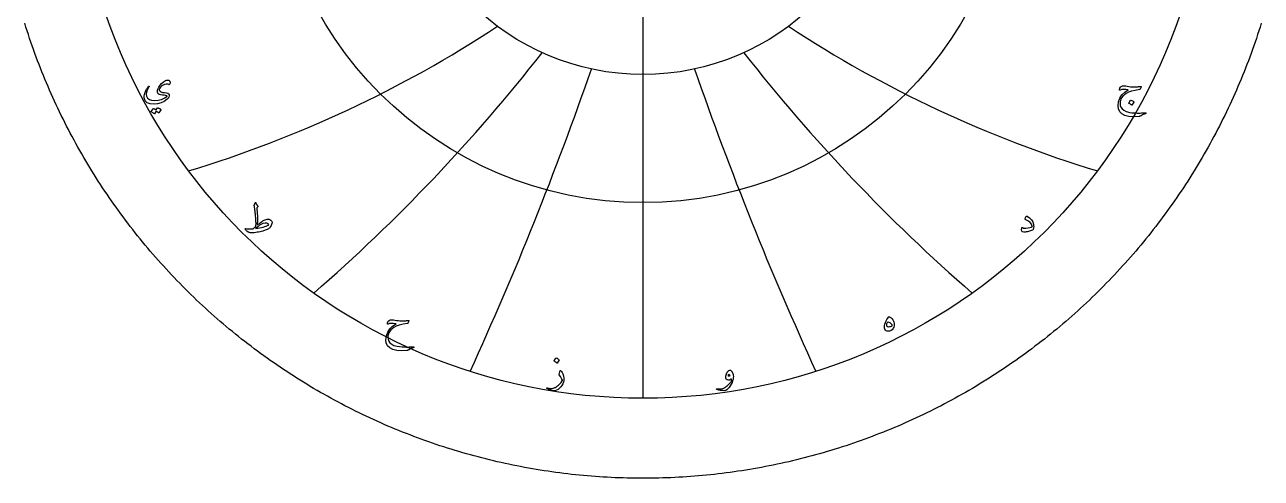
# Model space of a CAD drawing. Header units: millimetres. Extents: x -68 to 68, y -68 to 70.
# Drawn here: x -65.4 to 65.4, y -68.5 to -20.4 of the extents above; entities that cross this region are included whole.
import ezdxf

# ---------------------------------------------------------------- set-up
doc = ezdxf.new("R2010")
doc.units = ezdxf.units.MM
for name, color, linetype in [('CUT_OUTER', 1, 'Continuous'), ('ENGRAVE', 7, 'Continuous'), ('TEXT', 5, 'Continuous')]:
    doc.layers.add(name, color=color, linetype=linetype)

msp = doc.modelspace()

# ---------------------------------------------------------------- linework, layer by layer
at = {"layer": 'CUT_OUTER'}
msp.add_lwpolyline([(65.4033, -20.2789), (65.2776, -20.6799), (65.1495, -21.08), (65.0189, -21.4794), (64.8859, -21.8779), (64.7505, -22.2756), (64.6126, -22.6725), (64.4722, -23.0685), (64.3295, -23.4637), (64.1843, -23.858), (64.0367, -24.2513), (63.8867, -24.6438), (63.7343, -25.0354), (63.5795, -25.4259), (63.4222, -25.8156), (63.2627, -26.2042), (63.1007, -26.5919), (62.9363, -26.9786), (62.7696, -27.3643), (62.6005, -27.7489), (62.4291, -28.1325), (62.2553, -28.515), (62.0791, -28.8965), (61.9007, -29.2768), (61.7199, -29.6561), (61.5367, -30.0342), (61.3513, -30.4113), (61.1635, -30.7871), (60.9735, -31.1618), (60.7811, -31.5354), (60.5865, -31.9077), (60.3896, -32.2789), (60.1904, -32.6488), (59.9889, -33.0175), (59.7852, -33.385), (59.5792, -33.7512), (59.371, -34.1161), (59.1605, -34.4798), (58.9479, -34.8421), (58.733, -35.2032), (58.5159, -35.5629), (58.2965, -35.9213), (58.075, -36.2783), (57.8513, -36.634), (57.6255, -36.9882), (57.3974, -37.3411), (57.1672, -37.6926), (56.9349, -38.0427), (56.7004, -38.3913), (56.4638, -38.7385), (56.225, -39.0842), (55.9841, -39.4285), (55.7411, -39.7712), (55.4961, -40.1125), (55.2489, -40.4523), (54.9996, -40.7905), (54.7483, -41.1272), (54.4949, -41.4624), (54.2395, -41.796), (53.982, -42.128), (53.7225, -42.4584), (53.461, -42.7873), (53.1974, -43.1145), (52.9319, -43.4401), (52.6644, -43.764), (52.3948, -44.0864), (52.1233, -44.407), (51.8499, -44.726), (51.5745, -45.0433), (51.2971, -45.3589), (51.0178, -45.6728), (50.7366, -45.985), (50.4535, -46.2954), (50.1685, -46.6042), (49.8816, -46.9111), (49.5928, -47.2163), (49.3022, -47.5197), (49.0097, -47.8213), (48.7153, -48.1211), (48.4191, -48.4191), (48.1211, -48.7153), (47.8213, -49.0097), (47.5197, -49.3022), (47.2163, -49.5928), (46.9111, -49.8816), (46.6042, -50.1685), (46.2954, -50.4535), (45.985, -50.7366), (45.6728, -51.0178), (45.3589, -51.2971), (45.0433, -51.5745), (44.726, -51.8499), (44.407, -52.1233), (44.0864, -52.3948), (43.764, -52.6644), (43.4401, -52.9319), (43.1145, -53.1974), (42.7873, -53.461), (42.4584, -53.7225), (42.128, -53.982), (41.796, -54.2395), (41.4624, -54.4949), (41.1272, -54.7483), (40.7905, -54.9996), (40.4523, -55.2489), (40.1125, -55.4961), (39.7712, -55.7411), (39.4285, -55.9841), (39.0842, -56.225), (38.7385, -56.4638), (38.3913, -56.7004), (38.0427, -56.9349), (37.6926, -57.1672), (37.3411, -57.3974), (36.9882, -57.6255), (36.634, -57.8513), (36.2783, -58.075), (35.9213, -58.2965), (35.5629, -58.5159), (35.2032, -58.733), (34.8421, -58.9479), (34.4798, -59.1605), (34.1161, -59.371), (33.7512, -59.5792), (33.385, -59.7852), (33.0175, -59.9889), (32.6488, -60.1904), (32.2789, -60.3896), (31.9077, -60.5865), (31.5354, -60.7811), (31.1618, -60.9735), (30.7871, -61.1635), (30.4113, -61.3513), (30.0342, -61.5367), (29.6561, -61.7199), (29.2768, -61.9007), (28.8965, -62.0791), (28.515, -62.2553), (28.1325, -62.4291), (27.7489, -62.6005), (27.3643, -62.7696), (26.9786, -62.9363), (26.5919, -63.1007), (26.2042, -63.2627), (25.8156, -63.4222), (25.4259, -63.5795), (25.0354, -63.7343), (24.6438, -63.8867), (24.2513, -64.0367), (23.858, -64.1843), (23.4637, -64.3295), (23.0685, -64.4722), (22.6725, -64.6126), (22.2756, -64.7505), (21.8779, -64.8859), (21.4794, -65.0189), (21.08, -65.1495), (20.6799, -65.2776), (20.2789, -65.4033), (19.8772, -65.5265), (19.4748, -65.6472), (19.0716, -65.7655), (18.6677, -65.8813), (18.2632, -65.9946), (17.8579, -66.1054), (17.4519, -66.2137), (17.0453, -66.3196), (16.6381, -66.4229), (16.2302, -66.5237), (15.8217, -66.6221), (15.4126, -66.7179), (15.003, -66.8112), (14.5927, -66.902), (14.182, -66.9903), (13.7706, -67.076), (13.3588, -67.1593), (12.9465, -67.24), (12.5337, -67.3181), (12.1204, -67.3938), (11.7066, -67.4669), (11.2924, -67.5374), (10.8778, -67.6055), (10.4628, -67.6709), (10.0474, -67.7339), (9.6316, -67.7942), (9.2154, -67.8521), (8.7989, -67.9073), (8.3821, -67.96), (7.9649, -68.0102), (7.5475, -68.0578), (7.1297, -68.1028), (6.7117, -68.1453), (6.2935, -68.1852), (5.875, -68.2225), (5.4563, -68.2573), (5.0373, -68.2895), (4.6182, -68.3191), (4.1989, -68.3461), (3.7795, -68.3706), (3.3599, -68.3925), (2.9402, -68.4118), (2.5204, -68.4286), (2.1005, -68.4428), (1.6805, -68.4544), (1.2604, -68.4634), (0.8403, -68.4698), (0.4202, -68.4737), (0, -68.475), (-0.4202, -68.4737), (-0.8403, -68.4698), (-1.2604, -68.4634), (-1.6805, -68.4544), (-2.1005, -68.4428), (-2.5204, -68.4286), (-2.9402, -68.4118), (-3.3599, -68.3925), (-3.7795, -68.3706), (-4.1989, -68.3461), (-4.6182, -68.3191), (-5.0373, -68.2895), (-5.4563, -68.2573), (-5.875, -68.2225), (-6.2935, -68.1852), (-6.7117, -68.1453), (-7.1297, -68.1028), (-7.5475, -68.0578), (-7.9649, -68.0102), (-8.3821, -67.96), (-8.7989, -67.9073), (-9.2154, -67.8521), (-9.6316, -67.7942), (-10.0474, -67.7339), (-10.4628, -67.6709), (-10.8778, -67.6055), (-11.2924, -67.5374), (-11.7066, -67.4669), (-12.1204, -67.3938), (-12.5337, -67.3181), (-12.9465, -67.24), (-13.3588, -67.1593), (-13.7706, -67.076), (-14.182, -66.9903), (-14.5927, -66.902), (-15.003, -66.8112), (-15.4126, -66.7179), (-15.8217, -66.6221), (-16.2302, -66.5237), (-16.6381, -66.4229), (-17.0453, -66.3196), (-17.4519, -66.2137), (-17.8579, -66.1054), (-18.2632, -65.9946), (-18.6677, -65.8813), (-19.0716, -65.7655), (-19.4748, -65.6472), (-19.8772, -65.5265), (-20.2789, -65.4033), (-20.6799, -65.2776), (-21.08, -65.1495), (-21.4794, -65.0189), (-21.8779, -64.8859), (-22.2756, -64.7505), (-22.6725, -64.6126), (-23.0685, -64.4722), (-23.4637, -64.3295), (-23.858, -64.1843), (-24.2513, -64.0367), (-24.6438, -63.8867), (-25.0354, -63.7343), (-25.4259, -63.5795), (-25.8156, -63.4222), (-26.2042, -63.2627), (-26.5919, -63.1007), (-26.9786, -62.9363), (-27.3643, -62.7696), (-27.7489, -62.6005), (-28.1325, -62.4291), (-28.515, -62.2553), (-28.8965, -62.0791), (-29.2768, -61.9007), (-29.6561, -61.7199), (-30.0342, -61.5367), (-30.4113, -61.3513), (-30.7871, -61.1635), (-31.1618, -60.9735), (-31.5354, -60.7811), (-31.9077, -60.5865), (-32.2789, -60.3896), (-32.6488, -60.1904), (-33.0175, -59.9889), (-33.385, -59.7852), (-33.7512, -59.5792), (-34.1161, -59.371), (-34.4798, -59.1605), (-34.8421, -58.9479), (-35.2032, -58.733), (-35.5629, -58.5159), (-35.9213, -58.2965), (-36.2783, -58.075), (-36.634, -57.8513), (-36.9882, -57.6255), (-37.3411, -57.3974), (-37.6926, -57.1672), (-38.0427, -56.9349), (-38.3913, -56.7004), (-38.7385, -56.4638), (-39.0842, -56.225), (-39.4285, -55.9841), (-39.7712, -55.7411), (-40.1125, -55.4961), (-40.4523, -55.2489), (-40.7905, -54.9996), (-41.1272, -54.7483), (-41.4624, -54.4949), (-41.796, -54.2395), (-42.128, -53.982), (-42.4584, -53.7225), (-42.7873, -53.461), (-43.1145, -53.1974), (-43.4401, -52.9319), (-43.764, -52.6644), (-44.0864, -52.3948), (-44.407, -52.1233), (-44.726, -51.8499), (-45.0433, -51.5745), (-45.3589, -51.2971), (-45.6728, -51.0178), (-45.985, -50.7366), (-46.2954, -50.4535), (-46.6042, -50.1685), (-46.9111, -49.8816), (-47.2163, -49.5928), (-47.5197, -49.3022), (-47.8213, -49.0097), (-48.1211, -48.7153), (-48.4191, -48.4191), (-48.7153, -48.1211), (-49.0097, -47.8213), (-49.3022, -47.5197), (-49.5928, -47.2163), (-49.8816, -46.9111), (-50.1685, -46.6042), (-50.4535, -46.2954), (-50.7366, -45.985), (-51.0178, -45.6728), (-51.2971, -45.3589), (-51.5745, -45.0433), (-51.8499, -44.726), (-52.1233, -44.407), (-52.3948, -44.0864), (-52.6644, -43.764), (-52.9319, -43.4401), (-53.1974, -43.1145), (-53.461, -42.7873), (-53.7225, -42.4584), (-53.982, -42.128), (-54.2395, -41.796), (-54.4949, -41.4624), (-54.7483, -41.1272), (-54.9996, -40.7905), (-55.2489, -40.4523), (-55.4961, -40.1125), (-55.7411, -39.7712), (-55.9841, -39.4285), (-56.225, -39.0842), (-56.4638, -38.7385), (-56.7004, -38.3913), (-56.9349, -38.0427), (-57.1672, -37.6926), (-57.3974, -37.3411), (-57.6255, -36.9882), (-57.8513, -36.634), (-58.075, -36.2783), (-58.2965, -35.9213), (-58.5159, -35.5629), (-58.733, -35.2032), (-58.9479, -34.8421), (-59.1605, -34.4798), (-59.371, -34.1161), (-59.5792, -33.7512), (-59.7852, -33.385), (-59.9889, -33.0175), (-60.1904, -32.6488), (-60.3896, -32.2789), (-60.5865, -31.9077), (-60.7811, -31.5354), (-60.9735, -31.1618), (-61.1635, -30.7871), (-61.3513, -30.4113), (-61.5367, -30.0342), (-61.7199, -29.6561), (-61.9007, -29.2768), (-62.0791, -28.8965), (-62.2553, -28.515), (-62.4291, -28.1325), (-62.6005, -27.7489), (-62.7696, -27.3643), (-62.9363, -26.9786), (-63.1007, -26.5919), (-63.2627, -26.2042), (-63.4222, -25.8156), (-63.5795, -25.4259), (-63.7343, -25.0354), (-63.8867, -24.6438), (-64.0367, -24.2513), (-64.1843, -23.858), (-64.3295, -23.4637), (-64.4722, -23.0685), (-64.6126, -22.6725), (-64.7505, -22.2756), (-64.8859, -21.8779), (-65.0189, -21.4794), (-65.1495, -21.08), (-65.2776, -20.6799), (-65.4033, -20.2789)], dxfattribs=at)
at = {"layer": 'ENGRAVE'}
for points in [[(0, -60), (0, 60)], [(0, -60), (0, -25.7092)]]:
    msp.add_lwpolyline(points, dxfattribs=at)
for radius in [60, 39.2754, 25.7092]:
    msp.add_circle((0, 0), radius, dxfattribs=at)
for centre, radius, start, end in [((-84.6481, 84.6481), 125.9887, 286.879767, 303.348632), ((84.6481, 84.6481), 125.9887, 236.651368, 253.120233), ((-155.2111, 89.6111), 183.4753, 311.00294, 321.982183), ((155.2111, 89.6111), 183.4753, 218.017817, 228.99706), ((-345.8337, 92.6659), 360.1811, 335.421907, 340.911529), ((345.8337, 92.6659), 360.1811, 199.088471, 204.578093)]:
    msp.add_arc(centre, radius, start, end, dxfattribs=at)
at = {"layer": 'TEXT'}
for points in [[(-50.1674, -26.7716), (-50.3052, -26.7256), (-50.459, -26.7237), (-50.6288, -26.766), (-50.8146, -26.8525), (-50.9325, -26.935), (-51.0307, -27.0335), (-51.1092, -27.1479), (-51.168, -27.2783), (-51.1739, -27.3044), (-51.1744, -27.3316), (-51.1696, -27.3598), (-51.1595, -27.389), (-51.0919, -27.4801), (-50.9785, -27.5487), (-50.8194, -27.595), (-50.6144, -27.619), (-50.4122, -27.6405), (-50.2653, -27.6797), (-50.1737, -27.7363), (-50.1375, -27.8106), (-50.1336, -27.966), (-50.1642, -28.1044), (-50.2294, -28.2258), (-50.3292, -28.3301), (-50.6461, -28.5464), (-50.9838, -28.7059), (-51.3423, -28.8083), (-51.7215, -28.8538), (-52.1356, -28.8251), (-52.4454, -28.7005), (-52.6509, -28.4802), (-52.752, -28.164), (-52.7579, -27.9905), (-52.7328, -27.8021), (-52.6769, -27.5988), (-52.5902, -27.3805), (-52.56, -27.3199), (-52.529, -27.2613), (-52.4972, -27.2049), (-52.4646, -27.1506), (-52.4309, -27.0982), (-52.3959, -27.0473), (-52.3596, -26.9981), (-52.3219, -26.9505), (-52.3017, -26.9308), (-52.2836, -26.9228), (-52.2676, -26.9265), (-52.2538, -26.942), (-52.2461, -26.9611), (-52.2442, -26.9803), (-52.2482, -26.9994), (-52.2581, -27.0186), (-52.4332, -27.3007), (-52.537, -27.5551), (-52.5694, -27.7819), (-52.5306, -27.9809), (-52.4055, -28.1906), (-52.2219, -28.3386), (-51.9797, -28.4248), (-51.679, -28.4493), (-51.2936, -28.4187), (-50.9466, -28.3397), (-50.6379, -28.2122), (-50.3675, -28.0363), (-50.3512, -28.0214), (-50.3451, -28.0065), (-50.3491, -27.9916), (-50.3632, -27.9767), (-50.4204, -27.949), (-50.5197, -27.9256), (-50.661, -27.9064), (-50.8444, -27.8915), (-51.0309, -27.8686), (-51.1733, -27.8255), (-51.2715, -27.7622), (-51.3255, -27.6786), (-51.3506, -27.5804), (-51.3575, -27.4774), (-51.3463, -27.3696), (-51.317, -27.257), (-51.222, -27.0359), (-51.0903, -26.8323), (-50.9218, -26.6463), (-50.7166, -26.4778), (-50.6621, -26.4379), (-50.6091, -26.4033), (-50.5578, -26.374), (-50.508, -26.3501), (-50.4601, -26.3312), (-50.4143, -26.3171), (-50.3707, -26.3078), (-50.3292, -26.3032), (-50.1668, -26.3184), (-50.0673, -26.3895), (-50.0306, -26.5164), (-50.0566, -26.6992), (-50.0763, -26.7485), (-50.1014, -26.777), (-50.1317, -26.7847), (-50.1674, -26.7716)], [(52.686, -27.0356), (52.5838, -27.2656), (52.5745, -27.2807), (52.5636, -27.2922), (52.5511, -27.2999), (52.537, -27.3039), (52.0646, -27.3784), (51.6694, -27.47), (51.3514, -27.5785), (51.1105, -27.7041), (50.7728, -27.9796), (50.5559, -28.2822), (50.4598, -28.6119), (50.4846, -28.9688), (50.5596, -29.162), (50.6868, -29.3329), (50.8662, -29.4814), (51.0977, -29.6075), (51.2603, -29.6639), (51.4629, -29.7097), (51.7053, -29.7448), (51.9877, -29.7693), (52.1378, -29.7765), (52.2857, -29.781), (52.4316, -29.7829), (52.5753, -29.7821), (52.7163, -29.7789), (52.8542, -29.7736), (52.9889, -29.7661), (53.1203, -29.7565), (53.1512, -29.7544), (53.1757, -29.7565), (53.1938, -29.7629), (53.2055, -29.7736), (53.2119, -29.7866), (53.214, -29.8002), (53.2119, -29.8143), (53.2055, -29.8289), (53.2008, -29.8368), (53.1954, -29.8433), (53.1891, -29.8485), (53.1821, -29.8523), (53.1745, -29.8557), (53.1666, -29.8593), (53.1585, -29.8631), (53.1501, -29.8672), (53.0274, -29.9064), (52.9191, -29.9471), (52.8252, -29.9894), (52.7456, -30.0333), (52.6946, -30.065), (52.6482, -30.0919), (52.6063, -30.1139), (52.5689, -30.1312), (52.5366, -30.1445), (52.5098, -30.1547), (52.4887, -30.1616), (52.4731, -30.1653), (51.8908, -30.1869), (51.3958, -30.1451), (50.9881, -30.04), (50.6677, -29.8715), (50.4361, -29.6405), (50.2994, -29.352), (50.2573, -29.006), (50.31, -28.6026), (50.4494, -28.1962), (50.6677, -27.85), (50.9647, -27.5639), (51.3404, -27.338), (51.0743, -27.2871), (50.8423, -27.2751), (50.6443, -27.302), (50.4803, -27.3678), (50.4659, -27.3731), (50.4526, -27.3763), (50.4404, -27.3773), (50.4292, -27.3763), (50.4199, -27.3728), (50.4133, -27.3667), (50.4093, -27.3579), (50.4079, -27.3465), (50.4138, -27.2935), (50.4228, -27.2411), (50.4351, -27.1892), (50.4505, -27.1378), (50.5048, -27.038), (50.591, -26.9643), (50.7092, -26.9167), (50.8593, -26.8951), (50.9543, -26.8959), (51.0733, -26.9068), (51.2162, -26.9278), (51.383, -26.959), (51.5552, -26.9901), (51.7141, -27.0111), (51.8597, -27.0221), (51.9919, -27.0229), (52.0555, -27.0201), (52.1229, -27.0159), (52.1939, -27.0105), (52.2687, -27.0037), (52.3472, -26.9953), (52.4294, -26.9851), (52.5154, -26.973), (52.6051, -26.959), (52.6565, -26.9574), (52.6871, -26.9696), (52.6969, -26.9957), (52.686, -27.0356)], [(51.5874, -28.4152), (51.5927, -28.4099), (51.6002, -28.4067), (51.6098, -28.4057), (51.6215, -28.4067), (51.7042, -28.4403), (51.7822, -28.4812), (51.8554, -28.5297), (51.9238, -28.5856), (51.9305, -28.5941), (51.9334, -28.6026), (51.9326, -28.6111), (51.9281, -28.6196), (51.7279, -28.9432), (51.7205, -28.951), (51.7109, -28.9528), (51.6992, -28.9488), (51.6854, -28.939), (51.6734, -28.9305), (51.6545, -28.9177), (51.6287, -28.9007), (51.5959, -28.8794), (51.5557, -28.8538), (51.5076, -28.824), (51.4514, -28.79), (51.3873, -28.7516), (51.3788, -28.7452), (51.3745, -28.7389), (51.3745, -28.7325), (51.3788, -28.7261)], [(-51.3596, -29.2285), (-51.3543, -29.2232), (-51.3468, -29.22), (-51.3373, -29.219), (-51.3255, -29.22), (-51.2836, -29.2357), (-51.243, -29.253), (-51.2038, -29.2719), (-51.1659, -29.2924), (-51.129, -29.3148), (-51.0929, -29.3392), (-51.0577, -29.3659), (-51.0232, -29.3946), (-51.0166, -29.4034), (-51.0136, -29.4127), (-51.0144, -29.4225), (-51.019, -29.4329), (-51.2234, -29.7565), (-51.2289, -29.7608), (-51.2372, -29.7608), (-51.2481, -29.7565), (-51.2617, -29.748), (-51.271, -29.7402), (-51.2862, -29.7294), (-51.3072, -29.7157), (-51.3341, -29.699), (-51.3671, -29.6792), (-51.4064, -29.6559), (-51.4522, -29.6292), (-51.5044, -29.599), (-51.6662, -29.8502), (-51.6736, -29.8579), (-51.6832, -29.8598), (-51.6949, -29.8558), (-51.7088, -29.846), (-51.7207, -29.8374), (-51.7396, -29.8247), (-51.7655, -29.8076), (-51.7982, -29.7863), (-51.8384, -29.7608), (-51.8865, -29.731), (-51.9427, -29.6969), (-52.0068, -29.6586), (-52.0135, -29.6522), (-52.0164, -29.6458), (-52.0156, -29.6394), (-52.0111, -29.633), (-51.8024, -29.3222), (-51.7971, -29.3169), (-51.7897, -29.3137), (-51.7801, -29.3126), (-51.7684, -29.3137), (-51.7327, -29.3253), (-51.6981, -29.3387), (-51.6646, -29.354), (-51.6321, -29.3712), (-51.6007, -29.3899), (-51.5704, -29.41), (-51.5411, -29.4315), (-51.5129, -29.4542)], [(-41.1164, -39.5071), (-41.0962, -39.4608), (-41.0781, -39.4198), (-41.0621, -39.3842), (-41.0483, -39.3538), (-41.0369, -39.3291), (-41.0281, -39.3102), (-41.022, -39.2972), (-41.0185, -39.29), (-41.0113, -39.2807), (-41.0025, -39.274), (-40.9921, -39.27), (-40.9802, -39.2687), (-40.9703, -39.2703), (-40.9621, -39.2751), (-40.9554, -39.283), (-40.9504, -39.2942), (-40.928, -39.3485), (-40.9078, -39.3964), (-40.8897, -39.4379), (-40.8737, -39.4731), (-40.8645, -39.4885), (-40.854, -39.505), (-40.8422, -39.5226), (-40.829, -39.5412), (-40.8142, -39.5609), (-40.7976, -39.5816), (-40.7791, -39.6035), (-40.7588, -39.6264), (-40.746, -39.6495), (-40.7417, -39.6721), (-40.746, -39.6942), (-40.7588, -39.7158), (-40.8397, -39.8222), (-40.8506, -39.8395), (-40.8578, -39.8574), (-40.8612, -39.8757), (-40.8609, -39.8946), (-40.8194, -40.3633), (-40.7928, -40.743), (-40.7811, -41.0339), (-40.7843, -41.2359), (-40.7887, -41.3113), (-40.7933, -41.3801), (-40.7983, -41.4423), (-40.8035, -41.4978), (-40.8089, -41.5469), (-40.8146, -41.5899), (-40.8206, -41.6267), (-40.8269, -41.6574), (-40.6995, -41.56), (-40.5815, -41.4722), (-40.4728, -41.394), (-40.3734, -41.3253), (-40.2836, -41.266), (-40.2036, -41.2157), (-40.1335, -41.1744), (-40.0732, -41.1422), (-39.966, -41.0943), (-39.8656, -41.0571), (-39.7722, -41.0304), (-39.6857, -41.0145), (-39.6399, -41.0132), (-39.592, -41.0219), (-39.542, -41.0408), (-39.4898, -41.0698), (-39.3866, -41.143), (-39.311, -41.2135), (-39.2631, -41.2814), (-39.2429, -41.3466), (-39.2442, -41.4193), (-39.261, -41.501), (-39.2932, -41.5917), (-39.3408, -41.6915), (-39.394, -41.7897), (-39.443, -41.8714), (-39.4877, -41.9366), (-39.5282, -41.9853), (-39.6112, -42.0468), (-39.7538, -42.1163), (-39.9561, -42.1937), (-40.218, -42.2791), (-40.3639, -42.3214), (-40.5123, -42.359), (-40.6631, -42.3917), (-40.8162, -42.4196), (-40.9713, -42.4431), (-41.1276, -42.4622), (-41.2853, -42.4771), (-41.4443, -42.4878), (-41.5024, -42.4761), (-41.5577, -42.4622), (-41.61, -42.4463), (-41.6593, -42.4282), (-41.7063, -42.4079), (-41.7514, -42.3856), (-41.7947, -42.3611), (-41.836, -42.3345), (-41.9087, -42.2813), (-41.9691, -42.228), (-42.0173, -42.1748), (-42.0532, -42.1216), (-42.0729, -42.0774), (-42.0766, -42.0471), (-42.0644, -42.0306), (-42.0362, -42.0279), (-41.9565, -42.0373), (-41.8706, -42.0444), (-41.7787, -42.0491), (-41.6806, -42.0513), (-41.5764, -42.0512), (-41.4661, -42.0487), (-41.3497, -42.0437), (-41.2271, -42.0364), (-40.9461, -41.7596), (-40.9409, -41.6484), (-40.9381, -41.5361), (-40.9377, -41.4227), (-40.9397, -41.3083), (-40.9438, -41.1925), (-40.9498, -41.0752), (-40.9577, -40.9562), (-40.9674, -40.8356), (-40.9783, -40.7163), (-40.9898, -40.6009), (-41.0017, -40.4895), (-41.0142, -40.3822), (-41.0267, -40.2785), (-41.0387, -40.1783), (-41.0502, -40.0816), (-41.0611, -39.9883), (-41.0713, -39.9019), (-41.0808, -39.8259), (-41.0894, -39.7603), (-41.0973, -39.7051), (-41.1043, -39.66), (-41.1106, -39.6248), (-41.116, -39.5993), (-41.1207, -39.5838), (-41.1236, -39.5662), (-41.1239, -39.5476), (-41.1215, -39.5279), (-41.1164, -39.5071)], [(-40.2052, -41.4999), (-40.3699, -41.5683), (-40.5533, -41.6755), (-40.7553, -41.8217), (-40.9759, -42.0066), (-40.7621, -41.9801), (-40.5592, -41.9475), (-40.3671, -41.9088), (-40.186, -41.864), (-40.0161, -41.8135), (-39.8576, -41.758), (-39.7106, -41.6975), (-39.575, -41.6319), (-39.6671, -41.5183), (-39.8028, -41.4584), (-39.9822, -41.4523), (-40.2052, -41.4999)], [(40.4266, -40.9974), (40.4435, -40.9468), (40.4602, -40.9011), (40.4765, -40.8605), (40.4926, -40.825), (40.5082, -40.7943), (40.523, -40.768), (40.5369, -40.7464), (40.5501, -40.7292), (40.5706, -40.7127), (40.5938, -40.7058), (40.6196, -40.7084), (40.648, -40.7207), (40.9001, -40.8897), (41.0941, -41.0858), (41.2301, -41.3091), (41.308, -41.5595), (41.319, -41.6311), (41.3261, -41.7011), (41.3296, -41.7695), (41.3293, -41.8363), (41.3251, -41.901), (41.3166, -41.963), (41.3038, -42.0223), (41.2868, -42.079), (41.2716, -42.1093), (41.2516, -42.1365), (41.2269, -42.1604), (41.1973, -42.1812), (41.0957, -42.231), (40.9908, -42.2738), (40.8828, -42.3097), (40.7715, -42.3387), (40.6576, -42.3614), (40.5416, -42.3781), (40.4234, -42.389), (40.3031, -42.3941), (40.1605, -42.3701), (40.0732, -42.2898), (40.0413, -42.153), (40.0647, -41.9598), (40.0727, -41.9387), (40.0838, -41.9225), (40.0982, -41.9111), (40.1158, -41.9044), (40.131, -41.9063), (40.1467, -41.9119), (40.1629, -41.9212), (40.1797, -41.9342), (40.2316, -41.9622), (40.3021, -41.9779), (40.3912, -41.9813), (40.499, -41.9725), (40.7329, -41.9385), (40.9238, -41.9002), (41.0715, -41.8576), (41.176, -41.8107), (41.1814, -41.8044), (41.1846, -41.7937), (41.1856, -41.7788), (41.1846, -41.7596), (41.1124, -41.5584), (40.9727, -41.3807), (40.7654, -41.2263), (40.4905, -41.0954), (40.4546, -41.0765), (40.4319, -41.0539), (40.4226, -41.0275), (40.4266, -40.9974)], [(-24.7666, -51.8207), (-24.8688, -52.0506), (-24.8781, -52.0658), (-24.8891, -52.0772), (-24.9016, -52.0849), (-24.9157, -52.0889), (-25.388, -52.1635), (-25.7832, -52.255), (-26.1013, -52.3636), (-26.3421, -52.4892), (-26.6798, -52.7646), (-26.8967, -53.0672), (-26.9928, -53.397), (-26.9681, -53.7538), (-26.893, -53.947), (-26.7658, -54.1179), (-26.5864, -54.2664), (-26.3549, -54.3925), (-26.1923, -54.449), (-25.9898, -54.4947), (-25.7473, -54.5299), (-25.465, -54.5544), (-25.3149, -54.5615), (-25.1669, -54.5661), (-25.0211, -54.5679), (-24.8773, -54.5671), (-24.7363, -54.5639), (-24.5984, -54.5586), (-24.4638, -54.5512), (-24.3323, -54.5416), (-24.3014, -54.5395), (-24.277, -54.5416), (-24.2589, -54.548), (-24.2471, -54.5586), (-24.2408, -54.5717), (-24.2386, -54.5852), (-24.2408, -54.5993), (-24.2471, -54.614), (-24.2518, -54.6218), (-24.2573, -54.6283), (-24.2635, -54.6335), (-24.2706, -54.6374), (-24.2782, -54.6407), (-24.286, -54.6443), (-24.2941, -54.6482), (-24.3025, -54.6523), (-24.4252, -54.6914), (-24.5335, -54.7321), (-24.6274, -54.7744), (-24.707, -54.8184), (-24.758, -54.85), (-24.8044, -54.8769), (-24.8463, -54.899), (-24.8837, -54.9163), (-24.9161, -54.9296), (-24.9428, -54.9397), (-24.964, -54.9466), (-24.9795, -54.9504), (-25.5618, -54.9719), (-26.0568, -54.9301), (-26.4645, -54.825), (-26.785, -54.6565), (-27.0165, -54.4255), (-27.1533, -54.1371), (-27.1953, -53.7911), (-27.1426, -53.3876), (-27.0032, -52.9813), (-26.785, -52.635), (-26.488, -52.3489), (-26.1122, -52.123), (-26.3783, -52.0722), (-26.6104, -52.0602), (-26.8084, -52.0871), (-26.9723, -52.1528), (-26.9867, -52.1581), (-27, -52.1613), (-27.0122, -52.1624), (-27.0234, -52.1613), (-27.0327, -52.1579), (-27.0394, -52.1517), (-27.0434, -52.143), (-27.0447, -52.1315), (-27.0388, -52.0786), (-27.0298, -52.0261), (-27.0176, -51.9742), (-27.0021, -51.9229), (-26.9478, -51.8231), (-26.8616, -51.7494), (-26.7434, -51.7017), (-26.5933, -51.6802), (-26.4983, -51.681), (-26.3794, -51.6919), (-26.2365, -51.7129), (-26.0696, -51.744), (-25.8974, -51.7752), (-25.7385, -51.7962), (-25.593, -51.8071), (-25.4607, -51.8079), (-25.3971, -51.8051), (-25.3298, -51.801), (-25.2587, -51.7955), (-25.1839, -51.7887), (-25.1054, -51.7804), (-25.0232, -51.7701), (-24.9372, -51.758), (-24.8475, -51.744), (-24.7962, -51.7424), (-24.7656, -51.7547), (-24.7557, -51.7808), (-24.7666, -51.8207)], [(25.9419, -51.3949), (25.9783, -51.3781), (26.0196, -51.3746), (26.0656, -51.3845), (26.1164, -51.4076), (26.2428, -51.4923), (26.3496, -51.5886), (26.4366, -51.6967), (26.5039, -51.8164), (26.5505, -51.9412), (26.5752, -52.0687), (26.5782, -52.1988), (26.5593, -52.3316), (26.5249, -52.4527), (26.4773, -52.5605), (26.4164, -52.655), (26.3421, -52.7362), (26.2583, -52.8014), (26.1686, -52.8479), (26.0731, -52.8759), (25.9717, -52.8852), (25.8391, -52.8756), (25.7311, -52.8384), (25.6475, -52.7734), (25.5884, -52.6808), (25.553, -52.5682), (25.5405, -52.4392), (25.5509, -52.2936), (25.5842, -52.1315), (25.6382, -51.9633), (25.7109, -51.8036), (25.8021, -51.6525), (25.9121, -51.5098), (25.9158, -51.5032), (25.9184, -51.4917), (25.92, -51.4755), (25.9206, -51.4545), (25.9219, -51.4316), (25.9259, -51.414), (25.9325, -51.4018), (25.9419, -51.3949)], [(26.3464, -52.3104), (26.3642, -52.288), (26.3666, -52.2593), (26.3536, -52.2241), (26.3251, -52.1826), (26.2263, -52.0751), (26.1303, -51.9995), (26.0369, -51.9559), (25.9461, -51.9442), (25.903, -51.9519), (25.8631, -51.975), (25.8264, -52.0136), (25.7928, -52.0676), (25.7659, -52.1259), (25.7492, -52.1773), (25.7425, -52.2217), (25.746, -52.2593), (25.7758, -52.3282), (25.8269, -52.3774), (25.8993, -52.407), (25.993, -52.4168), (26.0965, -52.4102), (26.1899, -52.3902), (26.2732, -52.3569), (26.3464, -52.3104)], [(-9.2057, -55.7381), (-9.2004, -55.7328), (-9.1929, -55.7296), (-9.1834, -55.7285), (-9.1716, -55.7296), (-9.0889, -55.7631), (-9.0109, -55.8041), (-8.9377, -55.8525), (-8.8693, -55.9084), (-8.8627, -55.9169), (-8.8597, -55.9254), (-8.8605, -55.934), (-8.8651, -55.9425), (-9.0652, -56.2661), (-9.0726, -56.2738), (-9.0822, -56.2757), (-9.0939, -56.2717), (-9.1078, -56.2618), (-9.1197, -56.2533), (-9.1386, -56.2405), (-9.1645, -56.2235), (-9.1972, -56.2022), (-9.2374, -56.1767), (-9.2855, -56.1469), (-9.3417, -56.1128), (-9.4058, -56.0745), (-9.4144, -56.0681), (-9.4186, -56.0617), (-9.4186, -56.0553), (-9.4144, -56.0489)], [(-8.7714, -57.0623), (-8.769, -57.0546), (-8.7661, -57.0485), (-8.7626, -57.044), (-8.7586, -57.0411), (-8.7466, -57.04), (-8.732, -57.0453), (-8.7147, -57.057), (-8.6947, -57.0751), (-8.617, -57.1675), (-8.55, -57.2742), (-8.4935, -57.3953), (-8.4478, -57.5307), (-8.4121, -57.6766), (-8.3903, -57.8203), (-8.3823, -57.9619), (-8.3882, -58.1013), (-8.426, -58.2849), (-8.4882, -58.4611), (-8.575, -58.6298), (-8.6862, -58.7911), (-8.8193, -58.9372), (-8.9715, -59.0562), (-9.1429, -59.148), (-9.3335, -59.2127), (-9.3845, -59.2236), (-9.4356, -59.2265), (-9.4867, -59.2214), (-9.5378, -59.2084), (-9.6556, -59.1673), (-9.7619, -59.1291), (-9.8568, -59.0938), (-9.9402, -59.0615), (-10.0119, -59.0321), (-10.0717, -59.0056), (-10.1195, -58.9821), (-10.1553, -58.9614), (-10.1627, -58.9551), (-10.168, -58.9487), (-10.1712, -58.9423), (-10.1723, -58.9359), (-10.1715, -58.9276), (-10.1691, -58.9199), (-10.1651, -58.9127), (-10.1595, -58.9061), (-10.1523, -58.901), (-10.1435, -58.8986), (-10.1332, -58.8989), (-10.1212, -58.9018), (-10.0483, -58.9214), (-9.9785, -58.9375), (-9.912, -58.9501), (-9.8487, -58.9593), (-9.788, -58.965), (-9.7295, -58.9673), (-9.673, -58.9661), (-9.6187, -58.9614), (-9.5646, -58.9528), (-9.5086, -58.9396), (-9.4507, -58.9219), (-9.3909, -58.8997), (-9.3293, -58.8727), (-9.2659, -58.8406), (-9.2005, -58.8035), (-9.1333, -58.7613), (-8.9446, -58.6256), (-8.7831, -58.4781), (-8.6487, -58.319), (-8.5415, -58.1481), (-8.5345, -58.1343), (-8.5308, -58.1183), (-8.5303, -58.1002), (-8.5329, -58.08), (-8.5776, -57.9605), (-8.6479, -57.8277), (-8.7437, -57.6816), (-8.8651, -57.5222), (-8.8704, -57.5121), (-8.8736, -57.5031), (-8.8746, -57.4951), (-8.8736, -57.4881)], [(8.8374, -57.4243), (8.9151, -57.2438), (8.9992, -57.1156), (9.0897, -57.0395), (9.1865, -57.0155), (9.2472, -57.0261), (9.3058, -57.0581), (9.3622, -57.1113), (9.4165, -57.1858), (9.4426, -57.2289), (9.4655, -57.2731), (9.4851, -57.3184), (9.5016, -57.3647), (9.5157, -57.4123), (9.5283, -57.4615), (9.5392, -57.5124), (9.5485, -57.5648), (9.5573, -57.6816), (9.5495, -57.8192), (9.5253, -57.9776), (9.4846, -58.1567), (9.4245, -58.3422), (9.342, -58.5197), (9.2371, -58.6892), (9.1099, -58.8507), (8.9766, -58.9915), (8.8576, -59.0945), (8.753, -59.1597), (8.6628, -59.1871), (8.5707, -59.1919), (8.4648, -59.1892), (8.345, -59.1791), (8.2115, -59.1616), (8.1437, -59.1505), (8.081, -59.1387), (8.0234, -59.126), (7.9709, -59.1126), (7.9231, -59.0989), (7.8799, -59.0855), (7.8411, -59.0723), (7.8069, -59.0594), (7.7867, -59.0482), (7.7729, -59.036), (7.7654, -59.0226), (7.7644, -59.0083), (7.771, -58.9939), (7.7825, -58.9849), (7.7987, -58.9811), (7.8197, -58.9827), (7.9839, -58.9987), (8.1444, -58.9998), (8.3011, -58.9859), (8.4542, -58.9572), (8.5014, -58.9425), (8.5537, -58.9199), (8.611, -58.8893), (8.6735, -58.8507), (8.7409, -58.8042), (8.8134, -58.7496), (8.891, -58.6871), (8.9736, -58.6165), (9.0545, -58.5436), (9.1269, -58.4739), (9.1908, -58.4074), (9.2462, -58.344), (9.2927, -58.2836), (9.3303, -58.2259), (9.3587, -58.1708), (9.3782, -58.1183), (9.367, -58.039), (9.3547, -57.98), (9.3414, -57.9411), (9.3271, -57.9225), (9.2406, -58.0244), (9.1429, -58.079), (9.0341, -58.0861), (8.914, -58.046), (8.815, -57.9592), (8.7693, -57.8267), (8.7767, -57.6484), (8.8374, -57.4243)], [(9.2249, -57.5818), (9.1621, -57.5057), (9.0971, -57.4775), (9.0301, -57.4972), (8.9609, -57.5648), (9.0173, -57.6106), (9.0801, -57.6287), (9.1493, -57.6191), (9.2249, -57.5818)]]:
    msp.add_lwpolyline(points, close=True, dxfattribs=at)

doc.saveas('drawing.dxf')
